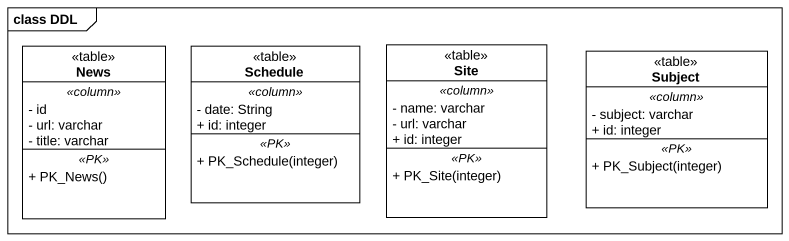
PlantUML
@startuml
mainframe class DDL
hide circle
hide empty members
skinparam classAttributeIconSize 0
class News <<table>> {
  .. <<column>> ..
  - id
  - url: varchar
  - title: varchar
  .. <<PK>> ..
  + PK_News()
}
class Schedule <<table>> {
  .. <<column>> ..
  - date: String
  + id: integer
  .. <<PK>> ..
  + PK_Schedule(integer)
}
class Site <<table>> {
  .. <<column>> ..
  - name: varchar
  - url: varchar
  + id: integer
  .. <<PK>> ..
  + PK_Site(integer)
}
class Subject <<table>> {
  .. <<column>> ..
  - subject: varchar
  + id: integer
  .. <<PK>> ..
  + PK_Subject(integer)
}
@enduml
